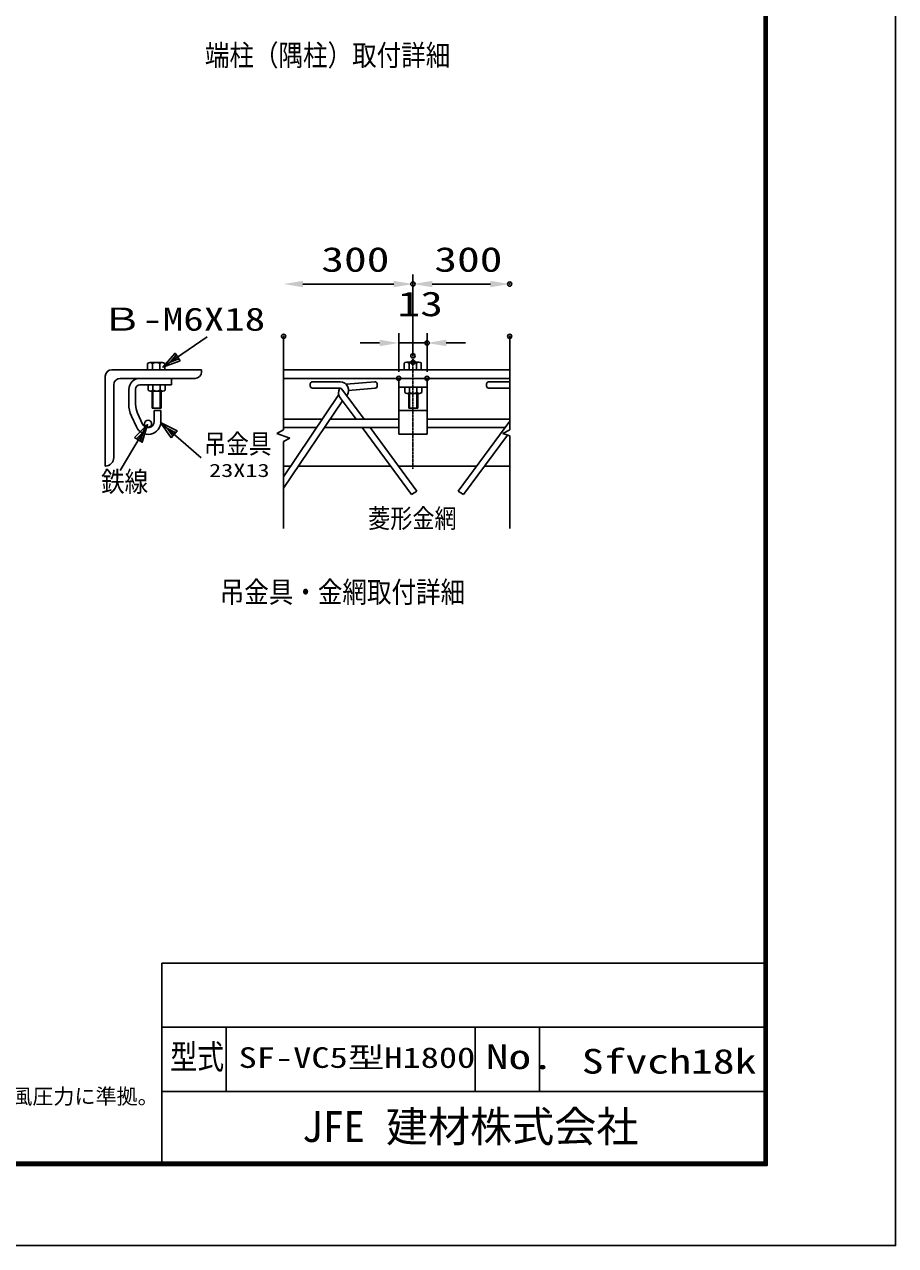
# Model space of a CAD drawing. Units: millimetres, scale not verified. Extents: x -4455 to 4455, y -3150 to 3150.
# Drawn here: x 2418 to 4455, y -3150 to -297 of the extents above; entities that cross this region are included whole.
import ezdxf
from ezdxf.enums import TextEntityAlignment as Align

# ---------------------------------------------------------------- set-up
doc = ezdxf.new("R2010")
doc.units = ezdxf.units.MM
doc.header["$LTSCALE"] = 20
doc.header["$PDMODE"] = 32
doc.header["$PDSIZE"] = 10
doc.linetypes.add('USER4', pattern=[0.216, 0.118, -0.039, 0.02, -0.039])
for name, color, linetype, lineweight in [('0-0_1', 7, 'Continuous', 25), ('0-2_0', 4, 'Continuous', 25), ('0-7_WAKU', 7, 'Continuous', 25), ('0-8_CENTLN-LMEC0', 2, 'USER4', 25)]:
    doc.layers.add(name, color=color, linetype=linetype, lineweight=lineweight)
doc.layers.add('0-5_DEFPOINTS', color=7, linetype='Continuous')
doc.layers.add('0-9_D-TTL-TXT', color=7, linetype='Continuous')
doc.styles.add('ＭＳ ゴシック', font='')
doc.styles.get('ＭＳ ゴシック').set_extended_font_data('MS Gothic')

# ---------------------------------------------------------------- blocks, each defined once
blk = doc.blocks.new('C73')
at = {"layer": '0-0_1', "color": 4}
blk.add_line((156037.7, 60874.7), (158113.3, 62287.1), dxfattribs=at)
blk.add_lwpolyline([(156850.4, 61173.6), (156037.7, 60874.7), (156614.1, 61520.9)], close=True, dxfattribs=at)
blk.add_lwpolyline([(156791.3, 61260.4), (156385, 61111), (156673.1, 61434.1)], dxfattribs=at)

msp = doc.modelspace()

# ---------------------------------------------------------------- linework, layer by layer
at = {"layer": '0-0_1'}
for p, q in [((2706.36, -1088.79), (2706.36, -1103.72)), ((2712.02, -1086.39), (2740.7, -1086.39)), ((2717.69, -1088.8), (2717.69, -1103.72)), ((2735.03, -1088.78), (2735.03, -1103.72)), ((2746.36, -1088.74), (2746.36, -1103.72)), ((3306.27, -1088.39), (3306.27, -1103.32)), ((3311.94, -1085.99), (3340.62, -1085.99)), ((3317.61, -1088.41), (3317.61, -1103.32)), ((3334.94, -1088.39), (3334.94, -1103.32)), ((3346.27, -1088.35), (3346.27, -1103.32)), ((2707.45, -1139.04), (2707.45, -1151.31)), ((2718.79, -1139.04), (2718.79, -1151.31)), ((2736.12, -1139.04), (2736.12, -1151.31)), ((2747.45, -1139.04), (2747.45, -1151.31)), ((2762.44, -1123.64), (2762.44, -1139.04)), ((2713.12, -1153.71), (2741.79, -1153.71)), ((2716.79, -1153.71), (2716.79, -1193.64)), ((2738.12, -1153.71), (2738.12, -1193.64)), ((3307.37, -1144.3), (3307.37, -1156.57)), ((3313.04, -1158.97), (3341.7, -1158.97)), ((3316.7, -1158.97), (3316.7, -1193.64)), ((3318.7, -1144.3), (3318.7, -1156.57)), ((3336.04, -1144.3), (3336.04, -1156.57)), ((3338.04, -1158.97), (3338.04, -1193.64)), ((3347.37, -1144.3), (3347.37, -1156.57)), ((3316.7, -1193.64), (3338.04, -1193.64))]:
    msp.add_line(p, q, dxfattribs=at)
at = {"layer": '0-0_1', "color": 4}
for p, q in [((2718.92, -1153.71), (2718.92, -1193.64)), ((2735.99, -1153.71), (2735.99, -1193.64)), ((3318.84, -1158.97), (3318.84, -1193.64)), ((3335.9, -1158.97), (3335.9, -1193.64))]:
    msp.add_line(p, q, dxfattribs=at)
at = {"layer": '0-0_1'}
for centre, radius, start, end in [((2712.01, -1094.1), 7.75, 43.05395, 136.76926), ((2726.41, -1103.34), 16.94, 59.3584, 120.92194), ((2740.73, -1094.59), 8.14, 45.86685, 134.53607), ((3311.92, -1093.7), 7.75, 43.05395, 136.76926), ((3326.32, -1102.94), 16.94, 59.3584, 120.92194), ((3340.65, -1094.19), 8.14, 45.86685, 134.53607), ((2713.1, -1146), 7.75, 223.23149, 316.94679), ((2727.5, -1136.76), 16.94, 239.07794, 300.64148), ((2741.83, -1145.51), 8.14, 225.46316, 314.1324), ((3313.02, -1151.26), 7.75, 223.23149, 316.94679), ((3327.42, -1142.02), 16.94, 239.07794, 300.64148), ((3341.74, -1150.77), 8.14, 225.46316, 314.1324)]:
    msp.add_arc(centre, radius, start, end, dxfattribs=at)
at = {"layer": '0-2_0', "color": 1}
for p, q in [((3326.66, -1070.99), (3326.66, -880.76)), ((3293.66, -1108.64), (3293.66, -1018.39)), ((3359.66, -1108.64), (3359.66, -1018.39))]:
    msp.add_line(p, q, dxfattribs=at)
at = {"layer": '0-2_0', "color": 2}
for p, q in [((3069.35, -903.26), (3281.66, -903.26)), ((3371.66, -903.26), (3507.83, -903.26)), ((3248.66, -1040.89), (3203.66, -1040.89)), ((3293.66, -1040.89), (3359.66, -1040.89)), ((3404.66, -1040.89), (3449.66, -1040.89))]:
    msp.add_line(p, q, dxfattribs=at)
at = {"layer": '0-2_0', "color": 7}
for p, q in [((3024.35, -1025.43), (3024.35, -1244.08)), ((3552.83, -1025.43), (3552.83, -1244.08)), ((2832.44, -1103.64), (2622.44, -1103.64)), ((2832.44, -1103.64), (2832.44, -1108.64)), ((3546.39, -1103.64), (3024.35, -1103.64)), ((3552.83, -1103.64), (3024.35, -1103.64)), ((2627.44, -1138.64), (2627.44, -1308.64)), ((2817.44, -1123.64), (2642.44, -1123.64)), ((2762.44, -1139.04), (2688.44, -1139.04)), ((3552.83, -1123.64), (3024.35, -1123.64)), ((3086.71, -1136.46), (3086.69, -1141.46)), ((3091.73, -1131.48), (3156.46, -1131.77)), ((3237.4, -1131.44), (3170.95, -1137.1)), ((3242.81, -1136), (3243.23, -1140.98)), ((3293.66, -1123.64), (3293.66, -1253.65)), ((3359.66, -1123.64), (3359.66, -1253.65)), ((3498.78, -1136.5), (3498.76, -1141.5)), ((3503.81, -1131.52), (3552.83, -1131.74)), ((2662.44, -1149.64), (2662.44, -1184.18)), ((2678.44, -1149.04), (2678.44, -1184.18)), ((3153.15, -1161.5), (3024.35, -1353.47)), ((3091.67, -1146.48), (3156.39, -1146.77)), ((3156.55, -1168.89), (3193.66, -1219.27)), ((3160.19, -1148.55), (3212.29, -1219.27)), ((3238.67, -1146.39), (3176.37, -1151.69)), ((3359.66, -1144.29), (3293.66, -1144.29)), ((3503.74, -1146.52), (3552.83, -1146.74)), ((2738.12, -1193.64), (2716.79, -1193.64)), ((3161.63, -1175.79), (3024.35, -1380.4)), ((2668.49, -1211.78), (2680.2, -1237.22)), ((2683.02, -1205.09), (2694.69, -1230.43)), ((2721.44, -1198.64), (2721.44, -1224.64)), ((2737.44, -1198.64), (2721.44, -1198.64)), ((2737.44, -1198.64), (2737.44, -1224.64)), ((3114.4, -1219.27), (3024.35, -1219.27)), ((3293.66, -1219.27), (3132.46, -1219.27)), ((3359.66, -1198.64), (3293.66, -1198.64)), ((3552.83, -1219.27), (3359.66, -1219.27)), ((3552.83, -1223.51), (3432.2, -1387.25)), ((3024.35, -1244.08), (3008.42, -1252.46)), ((3008.42, -1252.46), (3039.02, -1263.12)), ((3101.62, -1238.31), (3024.35, -1238.31)), ((3293.66, -1238.31), (3119.69, -1238.31)), ((3207.69, -1238.31), (3323.34, -1395.28)), ((3226.32, -1238.31), (3336.06, -1387.25)), ((3359.66, -1253.65), (3293.66, -1253.65)), ((3541.93, -1238.31), (3359.66, -1238.31)), ((3039.02, -1263.12), (3024.35, -1270.83)), ((3024.35, -1270.83), (3024.35, -1474.42)), ((3547.43, -1256.13), (3444.91, -1395.28)), ((3552.83, -1258.01), (3552.83, -1474.42)), ((3024.35, -1328.62), (3041.03, -1328.62)), ((3059.09, -1328.62), (3274.23, -1328.62)), ((3292.86, -1328.62), (3475.39, -1328.62)), ((3494.02, -1328.62), (3552.83, -1328.62)), ((3336.06, -1387.25), (3323.34, -1395.28)), ((3432.2, -1387.25), (3444.91, -1395.28))]:
    msp.add_line(p, q, dxfattribs=at)
for points in [[(2607.44, -1118.64), (2607.44, -1328.64), (2607.64, -1328.64)], [(3552.83, -1244.08), (3536.9, -1252.46), (3552.83, -1258.01)]]:
    msp.add_lwpolyline(points, dxfattribs=at)
msp.add_circle((2707.66, -1229.58), 8.19, dxfattribs=at)
for centre, radius, start, end in [((2622.44, -1118.64), 15, 90, 180), ((2817.44, -1108.64), 15, 270, 0), ((2642.44, -1138.64), 15, 90, 180), ((2688.44, -1149.64), 26, 90, 180), ((2688.44, -1149.04), 10, 90, 180), ((3091.71, -1136.48), 5, 89.74316, 179.74316), ((3156.37, -1151.77), 20, 320.82678, 89.74316), ((3172.65, -1157.03), 20, 94.8681, 97.42908), ((3237.82, -1136.42), 5, 4.8681, 94.8681), ((3238.25, -1141.4), 5, 274.8681, 4.8681), ((3503.78, -1136.52), 5, 89.74316, 179.74316), ((3091.69, -1141.48), 5, 179.74316, 269.74316), ((3172.65, -1157.03), 20, 150.20381, 216.38235), ((3156.37, -1151.77), 5, 32.54977, 89.74316), ((3503.76, -1141.52), 5, 179.74316, 269.74316), ((2728.44, -1184.18), 66, 180, 204.72477), ((2728.44, -1184.18), 50, 180, 204.725), ((2707.44, -1224.64), 30, 204.79222, 0), ((2707.44, -1224.64), 14, 204.42627, 0), ((2607.44, -1308.64), 20, 270, 0)]:
    msp.add_arc(centre, radius, start, end, dxfattribs=at)
at = {"layer": '0-2_0', "color": 2}
for points in [[(3069.35, -895.76), (3024.35, -903.26), (3069.35, -910.76)], [(3281.66, -895.76), (3326.66, -903.26), (3281.66, -910.76)], [(3371.66, -895.76), (3326.66, -903.26), (3371.66, -910.76)], [(3507.83, -895.76), (3552.83, -903.26), (3507.83, -910.76)], [(3248.66, -1033.39), (3293.66, -1040.89), (3248.66, -1048.39)], [(3404.66, -1033.39), (3359.66, -1040.89), (3404.66, -1048.39)]]:
    msp.add_solid(points, dxfattribs=at)
at = {"layer": '0-5_DEFPOINTS'}
for p in [(3326.66, -903.26), (3552.83, -903.26), (3024.35, -1025.43), (3552.83, -1025.43), (3359.66, -1040.89), (3326.66, -1070.99), (3326.66, -1085.99), (3293.66, -1123.64), (3359.66, -1123.64)]:
    msp.add_point(p, dxfattribs=at)
at = {"layer": '0-7_WAKU'}
for p, q in [((2739.89, -2490), (2739.89, -2955)), ((2739.89, -2490), (4147.5, -2490)), ((2739.89, -2640), (4147.5, -2640)), ((2889.89, -2640), (2889.89, -2790)), ((3472.5, -2640), (3472.5, -2790)), ((3622.5, -2640), (3622.5, -2790)), ((2739.89, -2790), (4147.5, -2790))]:
    msp.add_line(p, q, dxfattribs=at)
at = {"layer": '0-7_WAKU', "color": 3}
msp.add_lwpolyline([(-4455, 3150), (4455, 3150), (4455, -3150), (-4455, -3150)], close=True, dxfattribs=at)
at = {"layer": '0-7_WAKU'}
for points in [[(-4155, 2962.5), (4155, 2962.5), (4155, -2962.5), (-4155, -2962.5)], [(-4153.13, 2960.62), (4153.12, 2960.62), (4153.12, -2960.63), (-4153.13, -2960.63)], [(-4151.25, 2958.75), (4151.25, 2958.75), (4151.25, -2958.75), (-4151.25, -2958.75)], [(-4149.38, 2956.87), (4149.37, 2956.87), (4149.37, -2956.88), (-4149.38, -2956.88)], [(-4147.5, 2955), (4147.5, 2955), (4147.5, -2955), (-4147.5, -2955)]]:
    msp.add_lwpolyline(points, close=True, dxfattribs=at)
at = {"layer": '0-8_CENTLN-LMEC0'}
msp.add_line((3326.66, -1078.64), (3326.66, -1334.65), dxfattribs=at)

# ---------------------------------------------------------------- block references
at = {"layer": '0-2_0', "xscale": 0.05, "yscale": 0.05}
msp.add_blockref('C73', (-5060.1, -4141.07), dxfattribs=at)
for p, rotation in [((-2222.42, 5521.19), 285), ((8491.02, 4824.34), 205)]:
    msp.add_blockref('C73', p, dxfattribs=dict(at, rotation=rotation))

# ---------------------------------------------------------------- texts
at = {"layer": '0-0_1', "color": 4, "style": 'ＭＳ ゴシック'}
for s, height, width, p in [('端柱（隅柱）取付詳細', 49.48, 0.85, (2840.3, -408.16)), ('Ｂ-M6X18', 54.12, 1.3, (2598.19, -1028.57)), ('吊金具', 45.45, 0.85, (2837.74, -1313.01)), ('鉄線', 47.36, 0.85, (2597.73, -1402.84)), ('菱形金網', 44.57, 0.85, (3222.03, -1486.44)), ('吊金具・金網取付詳細', 49.48, 0.85, (2874.98, -1662.43))]:
    msp.add_text(s, height=height, dxfattribs=dict(at, width=width)).set_placement(p, align=Align.BOTTOM_LEFT)
at = {"layer": '0-2_0', "color": 3, "style": 'ＭＳ ゴシック', "width": 1.35}
for s, p in [('300', (3112.5, -891.86)), ('300', (3376.75, -891.86)), ('13', (3290.66, -995.74))]:
    msp.add_text(s, height=57.77, dxfattribs=at).set_placement(p, align=Align.BOTTOM_LEFT)
at = {"layer": '0-2_0', "style": 'ＭＳ ゴシック', "width": 1.35}
msp.add_text('23X13', height=30.79, dxfattribs=at).set_placement((2850.13, -1363.36), align=Align.BOTTOM_LEFT)
at = {"layer": '0-7_WAKU', "style": 'ＭＳ ゴシック'}
for s, height, width, p in [('型式', 57.73, 0.8, (2759.25, -2754.96)), ('SF-VC5型H1800', 48.11, 1.3, (2919.13, -2749.25)), ('No.', 57.73, 1.35, (3497.05, -2754.96)), ('Sfvch18k', 57.73, 1.3, (3721.35, -2765.53))]:
    msp.add_text(s, height=height, dxfattribs=dict(at, width=width)).set_placement(p, align=Align.BOTTOM_LEFT)
msp.add_text('JFE 建材株式会社', height=72.16, dxfattribs=at).set_placement((3066.85, -2929.69), align=Align.BOTTOM_LEFT)
at = {"layer": '0-9_D-TTL-TXT', "style": 'ＭＳ ゴシック'}
msp.add_text('（設計条件）風荷重：昭和57年改正 建築基準法・同施行令に基づく風圧力に準拠。', height=36.08, dxfattribs=at).set_placement((886.94, -2830.2), align=Align.BOTTOM_LEFT)

doc.saveas('drawing.dxf')
